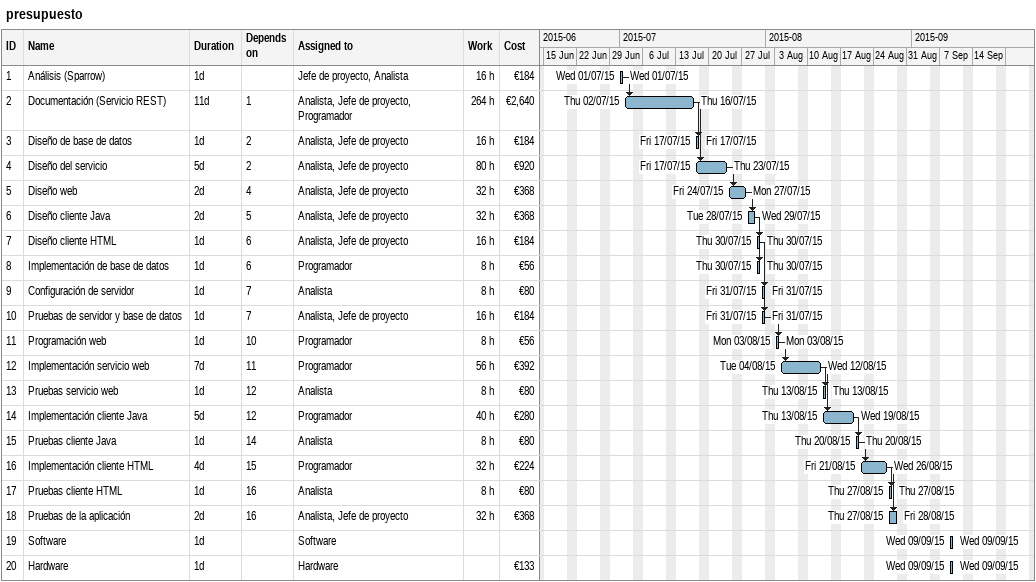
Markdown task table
presupuesto

| ID | Task | Duration | Start | Finish | Predecessors | Resources | Work (h) | Cost (€) |
|---|---|---|---|---|---|---|---|---|
| 1 | Análisis (Sparrow) | 1d | 2015-07-01 | 2015-07-01 |  | Jefe de proyecto, Analista | 16 | 184 |
| 2 | Documentación (Servicio REST) | 11d | 2015-07-02 | 2015-07-16 | 1 | Analista, Jefe de proyecto, Programador | 264 | 2640 |
| 3 | Diseño de base de datos | 1d | 2015-07-17 | 2015-07-17 | 2 | Analista, Jefe de proyecto | 16 | 184 |
| 4 | Diseño del servicio | 5d | 2015-07-17 | 2015-07-23 | 2 | Analista, Jefe de proyecto | 80 | 920 |
| 5 | Diseño web | 2d | 2015-07-24 | 2015-07-27 | 4 | Analista, Jefe de proyecto | 32 | 368 |
| 6 | Diseño cliente Java | 2d | 2015-07-28 | 2015-07-29 | 5 | Analista, Jefe de proyecto | 32 | 368 |
| 7 | Diseño cliente HTML | 1d | 2015-07-30 | 2015-07-30 | 6 | Analista, Jefe de proyecto | 16 | 184 |
| 8 | Implementación de base de datos | 1d | 2015-07-30 | 2015-07-30 | 6 | Programador | 8 | 56 |
| 9 | Configuración de servidor | 1d | 2015-07-31 | 2015-07-31 | 7 | Analista | 8 | 80 |
| 10 | Pruebas de servidor y base de datos | 1d | 2015-07-31 | 2015-07-31 | 7 | Analista, Jefe de proyecto | 16 | 184 |
| 11 | Programación web | 1d | 2015-08-03 | 2015-08-03 | 10 | Programador | 8 | 56 |
| 12 | Implementación servicio web | 7d | 2015-08-04 | 2015-08-12 | 11 | Programador | 56 | 392 |
| 13 | Pruebas servicio web | 1d | 2015-08-13 | 2015-08-13 | 12 | Analista | 8 | 80 |
| 14 | Implementación cliente Java | 5d | 2015-08-13 | 2015-08-19 | 12 | Programador | 40 | 280 |
| 15 | Pruebas cliente Java | 1d | 2015-08-20 | 2015-08-20 | 14 | Analista | 8 | 80 |
| 16 | Implementación cliente HTML | 4d | 2015-08-21 | 2015-08-26 | 15 | Programador | 32 | 224 |
| 17 | Pruebas cliente HTML | 1d | 2015-08-27 | 2015-08-27 | 16 | Analista | 8 | 80 |
| 18 | Pruebas de la aplicación | 2d | 2015-08-27 | 2015-08-28 | 16 | Analista, Jefe de proyecto | 32 | 368 |
| 19 | Software | 1d | 2015-09-09 | 2015-09-09 |  | Software |  |  |
| 20 | Hardware | 1d | 2015-09-09 | 2015-09-09 |  | Hardware |  | 133 |
